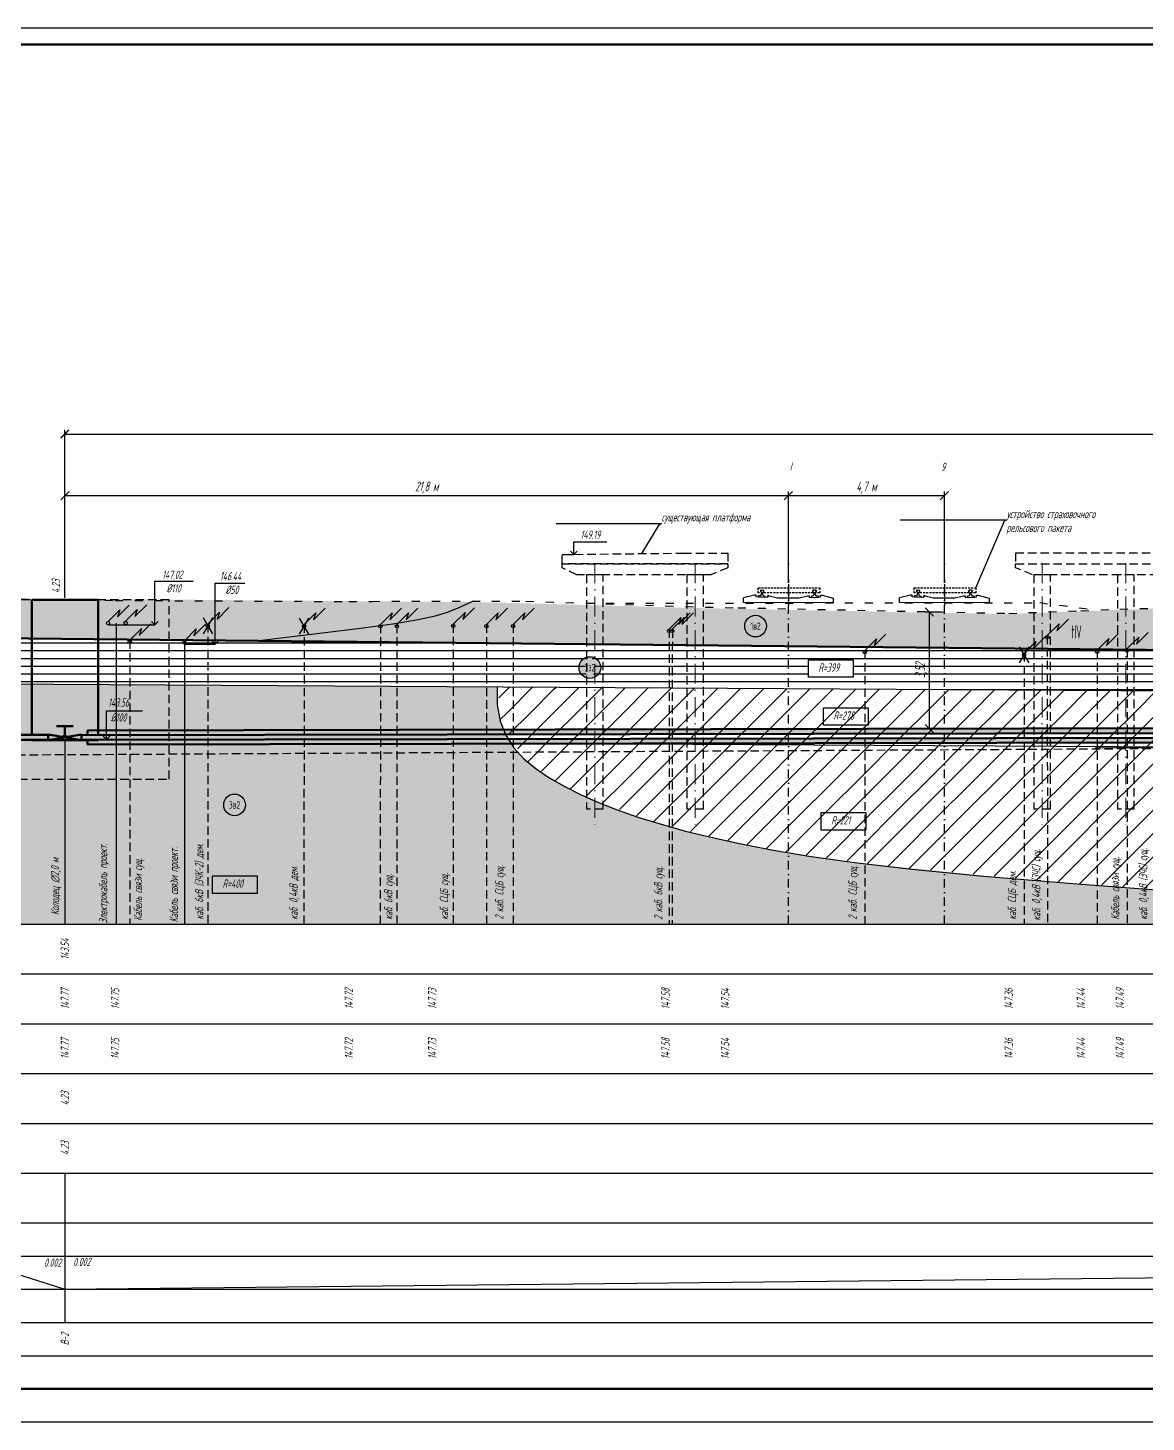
# Model space of a CAD drawing. Header units: metres. Extents: x -30 to 2050, y -904 to 400.
# Drawn here: x 187.8 to 524.7, y -904 to -484 of the extents above; entities that cross this region are included whole.
import ezdxf
from ezdxf import colors
from ezdxf.entities.mleader import LeaderData, LeaderLine
from ezdxf.enums import TextEntityAlignment as Align
from ezdxf.math import Vec2, Vec3

# ---------------------------------------------------------------- set-up
doc = ezdxf.new("R2010")
doc.units = ezdxf.units.M
doc.header["$LTSCALE"] = 0.2
for name, pattern in [('482 Границы районов', [5, 3, -1, 0, -1]), ('ACAD_ISO02W100', [15, 12, -3]), ('ACAD_ISO03W100', [30, 12, -18]), ('DASHDOT', [27, 13, -7, 0, -7]), ('DASHED', [7, 5, -2, 0]), ('HIDDEN2', [4.7625, 3.175, -1.5875]), ('штриховая', [19.05, 12.7, -6.35])]:
    doc.linetypes.add(name, pattern=pattern)
for name, color, linetype in [('PR_RD', 7, 'Continuous'), ('МГТ_ИГ_Геология', 252, 'Continuous'), ('Примыкания', 7, 'Continuous'), ('Таблица', 7, 'Continuous'), ('Трубы', 7, 'Continuous'), ('Узлы', 7, 'Continuous'), ('Футляры', 7, 'Continuous'), ('Чёрная земля', 7, 'ACAD_ISO03W100')]:
    doc.layers.add(name, color=color, linetype=linetype)
for name, color, linetype, lineweight in [('МГТ_НВК_В1_выноски', 7, 'Continuous', 30), ('МГТ_НВК_Земля сущ.', 7, 'ACAD_ISO02W100', 25), ('МГТ_НВК_котлованы', 7, 'Continuous', 30), ('МГТ_НВК_рабочий', 171, 'Continuous', 30), ('МГТ_НВК_страх. пакет', 242, 'Continuous', 30)]:
    doc.layers.add(name, color=color, linetype=linetype, lineweight=lineweight)
doc.styles.add('SPDS', font='SPDS', dxfattribs={"width": 0.7, "oblique": 15, "height": 2.5})
doc.styles.get("Standard").update_dxf_attribs({"font": 'SPDS.shx', "width": 0.7, "oblique": 15, "height": 3})
doc.styles.add('Стиль Simplex', font='simplex.shx')
doc.dimstyles.new('ISO-25', dxfattribs={"dimtxt": 2.5, "dimasz": 2.5, "dimexe": 1.25, "dimexo": 0.625, "dimtad": 1, "dimtxsty": 'Standard', "dimcen": 2.5, "dimadec": 0, "dimazin": 0, "dimtfac": 1, "dimtmove": 0, "dimatfit": 3, "dimfxl": 1, "dimarcsym": 0})

# ---------------------------------------------------------------- blocks, each defined once
blk = doc.blocks.new('_ArchTick')
at = {"color": 0, "linetype": 'ByBlock', "const_width": 0.15}
blk.add_lwpolyline([(-0.5, -0.5), (0.5, 0.5)], dxfattribs=at)
blk = doc.blocks.new('*D123')
at = {"layer": 'Defpoints', "color": 0, "transparency": 16777216}
for p in [(1149.37, -606.35), (1149.37, -651.55), (198.94, -656.28)]:
    blk.add_point(p, dxfattribs=at)
at = {"layer": 'Футляры', "color": 0, "lineweight": -2, "transparency": 16777216}
for p, q in [((198.94, -655.66), (198.94, -605.1)), ((198.94, -606.35), (1149.37, -606.35)), ((1149.37, -650.92), (1149.37, -605.1))]:
    blk.add_line(p, q, dxfattribs=at)
at = {"layer": 'Футляры', "color": 0, "lineweight": -2, "transparency": 16777216, "xscale": 2.5, "yscale": 2.5, "zscale": 2.5, "rotation": 180}
blk.add_blockref('_ArchTick', (198.94, -606.35), dxfattribs=at)
at = {"layer": 'Футляры', "color": 0, "lineweight": -2, "transparency": 16777216, "xscale": 2.5, "yscale": 2.5, "zscale": 2.5}
blk.add_blockref('_ArchTick', (1149.37, -606.35), dxfattribs=at)
at = {"layer": 'Футляры', "color": 0, "lineweight": 25, "transparency": 16777216, "insert": (606.38, -601.72), "char_height": 3, "attachment_point": 5}
blk.add_mtext('Методом ГШБ\\PL=94 м ', dxfattribs=at)
blk = doc.blocks.new('1')
at = {"layer": 'МГТ_НВК_Земля сущ.', "color": 251, "linetype": 'DASHED'}
blk.add_lwpolyline([(546.93, -1637.15), (546.93, -1645.38)], dxfattribs=at)
at = {"layer": 'МГТ_НВК_страх. пакет', "color": 251, "ltscale": 0.5, "extrusion": (0.033937, -0.002565, 0.999421)}
for p, q in [((537.94, -1642.17, 0), (537.92, -1642.39)), ((537.94, -1642.17, 0), (537.94, -1642.05, 0)), ((538.54, -1641.91, -0.03), (537.99, -1642.01, 0)), ((538.57, -1640.46, 0.02), (538.56, -1640.71, 0.02)), ((538.64, -1640.78, 0.01), (538.59, -1640.76, 0.02)), ((538.76, -1640.29, 0.01), (539.42, -1640.34, -0.01)), ((538.76, -1640.29, 0.01), (539.42, -1640.34, -0.01)), ((538.83, -1641.58, -0.02), (538.86, -1641.13, 0.02)), ((539.21, -1641.6, -0.04), (539.24, -1641.15, -0.01)), ((539.47, -1641.99, -0.05), (539.94, -1642.14, -0.07)), ((539.57, -1640.78, -0.02), (539.59, -1640.51, -0.02)), ((539.97, -1642.32, -0.07), (539.97, -1642.19, -0.07)), ((539.97, -1642.34, -0.07), (539.95, -1642.52, -0.07)), ((539.97, -1642.34, -0.07), (539.97, -1642.23, -0.07))]:
    blk.add_line(p, q, dxfattribs=at)
at = {"layer": 'МГТ_НВК_страх. пакет', "color": 251, "ltscale": 0.5, "extrusion": (0.033934, -0.002597, 0.999421)}
for p, q in [((539.07, -1640.31), (539.4, -1640.34, -0.01)), ((539.95, -1642.52, -0.07), (537.92, -1642.39, 0))]:
    blk.add_line(p, q, dxfattribs=at)
at = {"layer": 'МГТ_НВК_страх. пакет', "color": 251, "ltscale": 0.5}
blk.add_line((540.63, -1642.06), (540.63, -1642.56), dxfattribs=at)
at = {"layer": 'МГТ_НВК_страх. пакет', "color": 251, "ltscale": 0.5, "extrusion": (-0.033937, -0.002565, 0.999421)}
for p, q in [((553.9, -1642.32, -0.07), (553.89, -1642.19, -0.07)), ((554.39, -1641.99, -0.05), (553.93, -1642.14, -0.07)), ((554.29, -1640.78, -0.02), (554.28, -1640.51, -0.02)), ((554.33, -1640.82, -0.02), (554.33, -1640.82, -0.02)), ((555.11, -1640.29, 0.01), (554.44, -1640.34, -0.01)), ((554.66, -1641.6, -0.04), (554.63, -1641.15, -0.01)), ((555.03, -1641.58, -0.02), (555, -1641.13, 0.02)), ((555.23, -1640.78, 0.01), (555.28, -1640.76, 0.02)), ((555.29, -1640.46, 0.02), (555.31, -1640.71, 0.02)), ((555.33, -1641.91, -0.03), (555.87, -1642.01, 0)), ((555.93, -1642.17, 0), (555.92, -1642.05, 0)), ((555.93, -1642.17, 0), (555.94, -1642.39)), ((553.9, -1642.34, -0.07), (553.89, -1642.23, -0.07)), ((553.9, -1642.34, -0.07), (553.91, -1642.52, -0.07)), ((553.91, -1642.52, -0.07), (555.94, -1642.39, 0))]:
    blk.add_line(p, q, dxfattribs=at)
at = {"layer": 'МГТ_НВК_страх. пакет', "color": 251, "ltscale": 0.5}
for points in [[(540.63, -1642.56), (537.23, -1642.34), (537.23, -1641.84), (536.73, -1641.84), (533.43, -1642.68)], [(556.63, -1641.85), (557.13, -1641.85), (560.43, -1642.69), (560.43, -1644.1), (533.43, -1644.09), (533.43, -1642.68)], [(540.77, -1642.06), (541.13, -1642.06), (540.63, -1642.06)], [(541.13, -1642.06), (543.63, -1642.68), (550.23, -1642.68), (552.73, -1642.06), (553.23, -1642.07), (553.23, -1642.57), (556.63, -1642.35), (556.63, -1641.85)]]:
    blk.add_lwpolyline(points, dxfattribs=at)
at = {"layer": 'МГТ_НВК_страх. пакет', "color": 251, "linetype": 'HIDDEN2', "lineweight": 30, "elevation": 0}
blk.add_lwpolyline([(537.88, -1639.63), (556.38, -1639.63), (556.38, -1641.13), (537.88, -1641.13)], close=True, dxfattribs=at)
at = {"layer": 'МГТ_НВК_страх. пакет', "color": 251, "ltscale": 0.5, "extrusion": (0.033937, -0.002565, 0.999421)}
for centre, radius, start, end in [((-1596.85, -659.84, 22.47), 0.0547, 8.1282, 82.8423), ((-1596.29, -660.26, 22.46), 0.376, 196.1273, 268.5232), ((-1595.46, -660.33, 22.5), 0.0417, 90.9982, 170.0388), ((-1595.2, -660.46, 22.5), 0.176, 1.2499, 91.9282), ((-1595.86, -660.26, 22.49), 0.365, 271.8259, 341.9758), ((-1596.27, -661.41, 22.47), 0.404, 93.5974, 164.4611), ((-1595.92, -661.47, 22.5), 0.47, 24.5026, 80.5834), ((-1595.19, -661.13, 22.5), 0.174, 274.638, 2.363), ((-1595.45, -661.26, 22.5), 0.0423, 190.6804, 272.757), ((-1596.83, -661.76, 22.47), 0.055, 272.0476, 345.5863)]:
    blk.add_arc(centre, radius, start, end, dxfattribs=at)
at = {"layer": 'МГТ_НВК_страх. пакет', "color": 251, "ltscale": 0.5, "extrusion": (-0.033937, -0.002565, 0.999421)}
for centre, radius, start, end in [((1679.27, 428.36, -14.65), 0.055, 194.4137, 267.9524), ((1677.63, 428.99, -14.62), 0.174, 177.637, 265.362), ((1677.89, 428.86, -14.62), 0.0423, 267.243, 349.3196), ((1678.29, 428.74, -14.62), 0.374, 91.3439, 163.5701), ((1678.71, 428.71, -14.65), 0.404, 15.5389, 86.4026), ((1678.3, 429.86, -14.63), 0.365, 198.0242, 268.1741), ((1678.73, 429.87, -14.67), 0.376, 271.4768, 343.8727), ((1677.64, 429.66, -14.62), 0.176, 88.0718, 178.7501), ((1677.9, 429.79, -14.62), 0.0417, 9.9612, 89.0018), ((1679.28, 430.29, -14.65), 0.0547, 97.1577, 171.8718)]:
    blk.add_arc(centre, radius, start, end, dxfattribs=at)
blk = doc.blocks.new('_OBLIQUE')
at = {"color": 0, "linetype": 'ByBlock', "lineweight": -2}
blk.add_line((0.5, 0.5), (-0.5, -0.5), dxfattribs=at)
blk = doc.blocks.new('*D124')
at = {"layer": 'Defpoints', "color": 0, "transparency": 16777216}
for p in [(416.95, -624.92), (416.95, -651.4, 0), (198.94, -656.28)]:
    blk.add_point(p, dxfattribs=at)
at = {"layer": 'Примыкания', "color": 0, "lineweight": -2, "transparency": 16777216}
for p, q in [((198.94, -655.66), (198.94, -623.67)), ((198.94, -624.92), (416.95, -624.92)), ((416.95, -650.78), (416.95, -623.67))]:
    blk.add_line(p, q, dxfattribs=at)
at = {"layer": 'Примыкания', "color": 0, "lineweight": -2, "transparency": 16777216, "xscale": 2.5, "yscale": 2.5, "zscale": 2.5, "rotation": 180}
blk.add_blockref('_OBLIQUE', (198.94, -624.92), dxfattribs=at)
at = {"layer": 'Примыкания', "color": 0, "lineweight": -2, "transparency": 16777216, "xscale": 2.5, "yscale": 2.5, "zscale": 2.5}
blk.add_blockref('_OBLIQUE', (416.95, -624.92), dxfattribs=at)
at = {"layer": 'Примыкания', "color": 0, "transparency": 16777216, "insert": (307.95, -622.51), "char_height": 3, "attachment_point": 5}
blk.add_mtext('21,8 м', dxfattribs=at)
blk = doc.blocks.new('*D125')
at = {"layer": 'Defpoints', "color": 0, "transparency": 16777216}
for p in [(463.95, -624.92), (416.94, -651.4), (463.95, -651.4, 0)]:
    blk.add_point(p, dxfattribs=at)
at = {"layer": 'Примыкания', "color": 0, "lineweight": -2, "transparency": 16777216}
for p, q in [((416.94, -650.77), (416.94, -623.67)), ((416.94, -624.92), (463.95, -624.92)), ((463.95, -650.78), (463.95, -623.67))]:
    blk.add_line(p, q, dxfattribs=at)
at = {"layer": 'Примыкания', "color": 0, "lineweight": -2, "transparency": 16777216, "xscale": 2.5, "yscale": 2.5, "zscale": 2.5, "rotation": 180}
blk.add_blockref('_OBLIQUE', (416.94, -624.92), dxfattribs=at)
at = {"layer": 'Примыкания', "color": 0, "lineweight": -2, "transparency": 16777216, "xscale": 2.5, "yscale": 2.5, "zscale": 2.5}
blk.add_blockref('_OBLIQUE', (463.95, -624.92), dxfattribs=at)
at = {"layer": 'Примыкания', "color": 0, "transparency": 16777216, "insert": (440.45, -622.51), "char_height": 3, "attachment_point": 5}
blk.add_mtext('4,7 м', dxfattribs=at)
blk = doc.blocks.new('_None')
blk = doc.blocks.new('круг3_-30_2')
at = {"true_color": 0xffffff}
blk.add_hatch(color=7, dxfattribs=at).paths.add_polyline_path([(-0.327, 0, 1), (0.327, 0, 1)])
at = {"color": 7, "lineweight": 25}
blk.add_circle((0, 0), 0.327, dxfattribs=at)
at = {"color": 7, "lineweight": 25, "style": 'Стиль Simplex', "width": 0.590909}
blk.add_text('3в2', height=0.22, dxfattribs=at).set_placement((0, 0), align=Align.MIDDLE_CENTER)
blk = doc.blocks.new('круг3_-25_2')
at = {"true_color": 0xffffff}
blk.add_hatch(color=7, dxfattribs=at).paths.add_polyline_path([(-0.327, 0, 1), (0.327, 0, 1)])
at = {"color": 7, "lineweight": 25}
blk.add_circle((0, 0), 0.327, dxfattribs=at)
at = {"color": 18, "lineweight": 25, "true_color": 0x000000, "style": 'Стиль Simplex', "width": 0.590909}
blk.add_text('3з2', height=0.22, dxfattribs=at).set_placement((0, 0), align=Align.MIDDLE_CENTER)
blk = doc.blocks.new('круг1_-30_2')
at = {"layer": 'МГТ_ИГ_Геология', "true_color": 0xffffff}
blk.add_hatch(color=7, dxfattribs=at).paths.add_polyline_path([(-0.327, 0, 1), (0.327, 0, 1)])
at = {"color": 7, "lineweight": 25}
blk.add_circle((0, 0), 0.327, dxfattribs=at)
at = {"color": 7, "lineweight": 25, "style": 'Стиль Simplex', "width": 0.590909}
blk.add_text('1в2', height=0.22, dxfattribs=at).set_placement((0, 0), align=Align.MIDDLE_CENTER)
blk = doc.blocks.new('ЭС')
for p, q in [((2266.78, -485.26), (2270.31, -481.72)), ((2269.61, -483.84), (2273.14, -480.31)), ((2270.31, -481.72), (2269.61, -483.84))]:
    blk.add_line(p, q)
blk.add_circle((2266.78, -485.76), 0.5)
blk = doc.blocks.new('usl_1')
for p, q in [((2.83, 1.41), (6.36, 4.95)), ((0, 0), (3.54, 3.54)), ((3.54, 3.54), (2.83, 1.41))]:
    blk.add_line(p, q)
blk.add_circle((0, -0.5), 0.5)
blk = doc.blocks.new('A$C35B96AF6')
at = {"lineweight": 30}
for points in [[(-1.79, 3.01), (1.79, -3.01)], [(1.79, 3.01), (-1.79, -3.01)]]:
    blk.add_lwpolyline(points, dxfattribs=at)
blk = doc.blocks.new('лщщдл')
at = {"layer": 'МГТ_ИГ_Геология'}
blk.add_lwpolyline([(199.9, -218.38), (213.34, -218.38), (213.34, -223.68), (199.9, -223.68)], close=True, dxfattribs=at)
at = {"layer": 'МГТ_ИГ_Геология', "insert": (202.89, -219.48), "char_height": 2.5, "attachment_point": 1}
blk.add_mtext_dynamic_manual_height_columns('R=399', width=10.097, gutter_width=15, heights=[0], dxfattribs=at)
blk = doc.blocks.new('23434')
at = {"layer": 'МГТ_ИГ_Геология'}
blk.add_lwpolyline([(116.63, 442.59), (130.08, 442.59), (130.08, 437.29), (116.63, 437.29)], close=True, dxfattribs=at)
at = {"layer": 'МГТ_ИГ_Геология', "insert": (119.62, 441.49), "char_height": 2.5, "attachment_point": 1}
blk.add_mtext_dynamic_manual_height_columns('R=400', width=10.097, gutter_width=15, heights=[0], dxfattribs=at)
blk = doc.blocks.new('221')
at = {"layer": 'МГТ_ИГ_Геология'}
blk.add_lwpolyline([(0, 5.29), (13.44, 5.29), (13.44, 0), (0, 0)], close=True, dxfattribs=at)
at = {"layer": 'МГТ_ИГ_Геология', "insert": (2.99, 4.2), "char_height": 2.5, "attachment_point": 1}
blk.add_mtext_dynamic_manual_height_columns('R=221', width=10.097, gutter_width=15, heights=[0], dxfattribs=at)
blk = doc.blocks.new('апрапр')
at = {"layer": 'МГТ_ИГ_Геология'}
blk.add_lwpolyline([(257.65, -234.92), (271.09, -234.92), (271.09, -240.21), (257.65, -240.21)], close=True, dxfattribs=at)
at = {"layer": 'МГТ_ИГ_Геология', "insert": (260.64, -236.02), "char_height": 2.5, "attachment_point": 1}
blk.add_mtext_dynamic_manual_height_columns('R=278', width=10.097, gutter_width=15, heights=[0], dxfattribs=at)
blk = doc.blocks.new('*D132')
at = {"layer": 'Defpoints', "color": 0, "transparency": 16777216}
for p in [(463.94, -659.98, -0.02), (459.41, -695.14), (463.94, -695.14, -0.02)]:
    blk.add_point(p, dxfattribs=at)
at = {"layer": 'Примыкания', "color": 0, "lineweight": -2, "transparency": 16777216}
for p, q in [((463.32, -659.98), (458.16, -659.98)), ((459.41, -659.98), (459.41, -695.14)), ((463.32, -695.14), (458.16, -695.14))]:
    blk.add_line(p, q, dxfattribs=at)
at = {"layer": 'Примыкания', "color": 0, "lineweight": -2, "transparency": 16777216, "xscale": 2.5, "yscale": 2.5, "zscale": 2.5}
for p, rotation in [((459.41, -659.98), 90), ((459.41, -695.14), 270)]:
    blk.add_blockref('_OBLIQUE', p, dxfattribs=dict(at, rotation=rotation))
at = {"layer": 'Примыкания', "color": 0, "transparency": 16777216, "insert": (457, -677.56), "char_height": 3, "attachment_point": 5, "rotation": 90}
blk.add_mtext('3,52', dxfattribs=at)
blk = doc.blocks.new('оп')
at = {"linetype": '482 Границы районов', "lineweight": 5, "ltscale": 10}
blk.add_line((2537.63, -887.64), (2537.63, -968.24), dxfattribs=at)
at = {"linetype": 'штриховая'}
for points in [[(2540.13, -961.78), (2540.13, -891.14), (2535.13, -891.14), (2535.13, -961.78)], [(2540.13, -961.78), (2535.13, -961.78)]]:
    blk.add_lwpolyline(points, dxfattribs=at)

msp = doc.modelspace()

# ---------------------------------------------------------------- hatches: boundary and pattern name
at = {"lineweight": 20}
h = msp.add_hatch(dxfattribs=at)
h.set_pattern_fill('AR-SAND', color=256, scale=0.03, style=0)
h.set_pattern_definition([(8.72485, (-2426.6676, -630.9721), (-0.2400047, 1.4682397), [0, -4.6482566, 0, -5.198708, 0, -4.9693533]), (1.50828, (-2426.6676, -630.9721), (6.7428492, 2.1504753), [0, -3.0985456, 0, -5.1768383, 0, -1.983825]), (352.738837, (-2431.3539, -630.9721), (11.86488555, 0.00431155), [0, -1.6196497, 0, -5.830739, 0, -7.6123538]), (349.61486, (-2431.354, -630.9721), (11.4533468, 0.668788), [0, -0.7139524, 0, -3.3698555, 0, -3.8553432])])
h.paths.add_polyline_path([(1142.17807, -695.20821), (1142.10662, -693.78335), (205.79832, -695.66124), (205.86956, -697.0861)])
h.paths.add_polyline_path([(1142.09587, -698.04667), (1142.02931, -696.7168), (1142.00062, -696.62384), (205.7356, -698.49637), (205.80684, -699.92123)])
at = {"layer": 'МГТ_ИГ_Геология'}
h = msp.add_hatch(dxfattribs=at)
h.set_pattern_fill('GR28', color=251, scale=10, style=0, pattern_type=2)
h.set_pattern_definition([(90, (-8.6692, -182.9857), (-2.5, 2.5), [0.11, -4.89]), (45, (-8.6692, -182.8757), (-2.5, 2.5), [0.113137, -3.422397]), (0, (-8.5892, -182.7957), (2.5, 2.5), [0.11, -4.89]), (315, (-8.4792, -182.7957), (2.5, 2.5), [0.113137, -3.422397]), (90, (-8.3992, -182.9857), (-2.5, 2.5), [0.11, -4.89]), (45, (-8.4792, -183.0657), (-2.5, 2.5), [0.113137, -3.422397]), (0, (-8.5892, -183.0657), (2.5, 2.5), [0.11, -4.89]), (315, (-8.6692, -182.9857), (2.5, 2.5), [0.113137, -3.422397])])
edge = h.paths.add_edge_path(flags=17)
edge.add_arc((306.84907, -502.32892), 0.32552, 0, 360)
h = msp.add_hatch(dxfattribs=at)
h.set_pattern_fill('GR24', color=251, scale=10, style=0, pattern_type=2)
h.set_pattern_definition([(225, (-1229.8202, -849.687), (3e-16, -3), [2.1213, -2.1213407]), (315, (-1231.3202, -848.187), (3, 0), [2.1213, -2.1213407]), (45, (-1232.8202, -849.687), (0, 3), [2.1213, -2.1213407]), (135, (-1231.3202, -851.187), (-3, 3e-16), [2.1213, -2.1213407])])
h.paths.add_polyline_path([(704.00054, -659.04228), (704.00054, -664.00045), (694.00054, -665.53271), (694.00054, -659.06739)], flags=16)
h.paths.add_polyline_path([(585.66799, -671.91327), (585.66799, -658.91327), (585.66799, -660.08642), (585.66799, -670.85812)], flags=16)
h.paths.add_polyline_path([(585.66799, -671.91327), (580.41655, -671.91327), (633.49355, -672.79764), (696.27255, -674.03141), (694.00054, -674.04228), (694.00054, -665.53271), (704.00054, -664.00045), (704.00054, -674.03141), (854.61495, -680.79059), (918.04017, -683.6867), (973.70467, -686.22843), (1014.36144, -688.08489), (1071.95738, -690.71482), (1118.53325, -692.84155), (1155.9995, -694.37302), (1226.82857, -694.37302), (1226.82857, -675.00623), (1227.30334, -652.68925), (1202.7208, -651.97176), (1155.28347, -653.59751), (1153.57641, -649.79453), (1058.62721, -650.86251), (1054.62983, -658.00475), (888.50425, -658.82965), (710.92836, -659.04228), (533.03911, -658.70972), (481.93012, -660.59502), (388.00959, -658.75274), (326.35177, -657.04662), (221.86739, -656.16561), (160.9143, -655.71838), (119.07523, -655.15811), (112.70266, -652.3884), (106.33009, -649.6187), (105.37761, -649.18719), (99.4089, -646.59301), (86.16561, -637.92081), (86.47122, -667.37876), (139.20506, -667.37629), (181.43771, -667.81247), (231.3389, -668.32785), (292.38768, -668.95836), (362.24582, -669.67986), (452.29968, -670.60994), (509.92156, -671.20506), (575.66799, -671.89395), (575.66799, -658.91327), (585.66799, -658.91327)])
h = msp.add_hatch(dxfattribs=at)
h.set_pattern_fill('GR07', color=251, scale=10, style=0, pattern_type=2)
h.set_pattern_definition([(0, (-2666.324, -403.281), (0, 7), [81.65, 0]), (0, (-2666.324, -400.951), (0, 7), [81.65, 0]), (0, (-2666.324, -398.611), (0, 7), [81.65, 0])])
h.paths.add_polyline_path([(125.89599, -667.37129), (84.37602, -667.37129), (84.37602, -681.37129), (125.89599, -681.37129)])
h.paths.add_polyline_path([(575.66799, -671.91327), (135.89599, -667.37129), (135.89599, -681.37129), (575.66799, -683.91327)])
edge = h.paths.add_edge_path(flags=16)
edge.add_ellipse((357.1419, -676.7098), major_axis=(0, 3.27292), ratio=0.415503797, start_angle=0, end_angle=360)
h.paths.add_polyline_path([(694.00054, -674.04228), (585.66799, -671.91327), (585.66799, -683.91327), (694.00054, -689.04228)])
h.paths.add_polyline_path([(599.31799, -677.66327), (599.31799, -676.16327)], flags=16)
edge = h.paths.add_edge_path(flags=16)
edge.add_ellipse((675.83442, -682.06953), major_axis=(0, 3.27292), ratio=0.172306162, start_angle=0, end_angle=360)
edge = h.paths.add_edge_path(flags=17)
edge.add_ellipse((858.70706, -683.75755), major_axis=(0, 3.27292), ratio=0.029743145, start_angle=0, end_angle=360)
h.paths.add_polyline_path([(717.65054, -676.79228), (717.65054, -675.29228)], flags=16)
h.paths.add_polyline_path([(112.41158, -681.42129), (123.64599, -681.42129), (123.64599, -676.82476), (112.41158, -676.82476)])
h.paths.add_polyline_path([(345.60342, -677.81501), (345.60342, -674.51501)], flags=16)
h.paths.add_polyline_path([(138.14599, -681.42129), (153.78866, -681.42129), (153.78866, -676.5022), (138.14599, -676.5022)], flags=17)
h.paths.add_polyline_path([(562.21873, -684.01247), (573.41799, -683.96327), (573.42914, -679.10727), (562.22988, -679.15647)])
h.paths.add_polyline_path([(665.65584, -683.71953), (666.00154, -683.7295), (666.00154, -680.4295), (665.65584, -680.41953)], flags=16)
h.paths.add_polyline_path([(680.4796, -689.09228), (691.75054, -689.09228), (691.75054, -682.91736), (680.4796, -682.91736)])
h.paths.add_polyline_path([(848.52849, -685.40755), (848.52849, -682.10755)], flags=16)
h.paths.add_polyline_path([(706.25054, -689.09228), (719.95272, -689.05096), (719.93361, -684.58674), (706.23142, -684.62806)], flags=17)
h.paths.add_polyline_path([(1038.085, -689.29714), (704.00054, -674.04228), (704.00054, -689.04228)])
h.paths.add_polyline_path([(422.9897, -674.34022), (436.43215, -674.34022), (436.43215, -679.63484), (422.9897, -679.63484)], flags=16)
h.paths.add_polyline_path([(472.20601, -678.68726), (477.36684, -674.83516)], flags=16)
h.paths.add_polyline_path([(755.52254, -681.27009), (755.52254, -686.56471)], flags=16)
h.paths.add_polyline_path([(766.33778, -685.61712), (771.4986, -681.76503)], flags=16)
h = msp.add_hatch(dxfattribs=at)
h.set_pattern_fill('GR28', color=251, scale=10, style=0, pattern_type=2)
h.set_pattern_definition([(90, (-292.9068, -463.116), (-2.5, 2.5), [0.11, -4.89]), (45, (-292.9068, -463.006), (-2.5, 2.5), [0.113137, -3.422397]), (0, (-292.8268, -462.926), (2.5, 2.5), [0.11, -4.89]), (315, (-292.7168, -462.926), (2.5, 2.5), [0.113137, -3.422397]), (90, (-292.6368, -463.116), (-2.5, 2.5), [0.11, -4.89]), (45, (-292.7168, -463.196), (-2.5, 2.5), [0.113137, -3.422397]), (0, (-292.8268, -463.196), (2.5, 2.5), [0.11, -4.89]), (315, (-292.9068, -463.116), (2.5, 2.5), [0.113137, -3.422397])])
h.paths.add_polyline_path([(329.16851, -682.48845), (329.16519, -687.98162), (330.05781, -692.8256), (331.76381, -697.09722), (334.2006, -700.87328), (337.28558, -704.2306), (344.70708, -709.7549), (352.0414, -713.77777), (362.56811, -718.45625), (374.92962, -722.78117), (390.76195, -727.11881), (412.49569, -731.72366), (435.515, -735.22787), (483.53515, -740.18123), (525.95004, -743.51957), (575.66799, -746.91327), (575.66799, -754.24061), (136.38006, -754.24061), (135.89599, -681.37129), (194.56085, -681.71038), (260.94548, -682.0941)])
h = msp.add_hatch(dxfattribs=at)
h.set_pattern_fill('GR38', color=251, scale=10, style=0, pattern_type=2)
h.set_pattern_definition([(45, (-220.687, -424.218), (0, 21), [9.8995, -19.799]), (45, (-206.687, -438.218), (0, 21), [9.8995, -19.799]), (45, (-220.687, -438.218), (0, 21), [14.142, -15.5565]), (45, (-210.687, -428.218), (0, 21), [15.556, -14.1425]), (45, (-213.687, -438.218), (0, 21), [19.799, -9.8995]), (45, (-220.687, -431.218), (0, 21), [19.799, -9.8995])])
h.paths.add_polyline_path([(509.98497, -742.3346), (575.66799, -746.91327), (575.81166, -683.89746), (501.00632, -683.48171), (329.53647, -682.49057), (330.05781, -692.8256), (337.28558, -704.2306), (347.33683, -711.2772), (357.10357, -716.16582), (376.54598, -723.28358), (397.03808, -728.5774), (417.44779, -732.55332), (448.59931, -736.77409)])

# ---------------------------------------------------------------- linework, layer by layer
at = {"elevation": -0.01578}
msp.add_lwpolyline([(1456.07133, -904.00968), (-29.92867, -904.00968), (-29.92867, -484.00968), (1456.07133, -484.00968)], close=True, dxfattribs=at)
at = {"color": 7, "linetype": 'Continuous', "lineweight": 50, "elevation": -0.01578}
msp.add_lwpolyline([(-9.92867, -489.00968), (1451.07133, -489.00968), (1451.07133, -894.00968), (-9.92867, -894.00968)], close=True, dxfattribs=at)
at = {"linetype": 'штриховая', "elevation": -0.01578}
for points in [[(398.7512, -645.44561), (348.75147, -645.44561), (348.75093, -642.64631), (385.25323, -642.2475), (398.7512, -642.24821)], [(485.42049, -645.44631), (620.91853, -645.44631), (620.91906, -642.24821), (586.91779, -642.24821), (485.42049, -642.24891)], [(485.42049, -645.44631), (620.91853, -645.44631), (620.91906, -642.24821), (586.91779, -642.24821), (485.42049, -642.24891)], [(348.7512, -646.64631), (348.7512, -645.44631), (398.7512, -645.44631), (398.7512, -646.64628), (393.60861, -648.74631), (353.24729, -648.74631)], [(490.51714, -648.74705), (485.42049, -646.64699), (485.42049, -645.44702), (582.41906, -645.44702), (620.91906, -645.44702), (620.91853, -646.64702), (616.01774, -648.74702)]]:
    msp.add_lwpolyline(points, close=True, dxfattribs=at)
at = {"layer": 'МГТ_ИГ_Геология', "lineweight": 50}
msp.add_line((135.89599, -667.37129, -0.01578), (575.66799, -671.91327, -0.01578), dxfattribs=at)
at = {"layer": 'МГТ_ИГ_Геология', "linetype": 'Continuous', "lineweight": 25}
for p, q in [((135.89599, -681.37129, -0.01578), (575.66799, -683.91327, -0.01578)), ((575.66799, -700.91327, -0.01578), (333.33856, -699.53747, -0.01578))]:
    msp.add_line(p, q, dxfattribs=at)
at = {"layer": 'МГТ_ИГ_Геология', "color": 5, "linetype": 'штриховая', "lineweight": 30}
msp.add_line((575.66799, -700.91327, -0.01578), (135.89599, -703.37129, -0.01578), dxfattribs=at)
at = {"layer": 'МГТ_ИГ_Геология', "color": 5, "linetype": 'Continuous', "lineweight": 0}
msp.add_line((509.41799, -700.91327, -0.01578), (575.66799, -700.91327, -0.01578), dxfattribs=at)
at = {"layer": 'МГТ_ИГ_Геология', "linetype": 'Continuous', "lineweight": 25, "flags": 128}
for points in [[(321.95991, -656.69167), (317.88427, -658.58634), (314.18196, -660.0862), (310.0978, -661.33114), (304.87662, -662.46102), (297.76323, -663.61571), (288.00247, -664.9351), (274.83916, -666.55903), (257.51811, -668.6274)], [(329.16851, -682.48845), (329.16519, -687.98162), (330.05781, -692.8256), (331.76381, -697.09722), (334.2006, -700.87328), (337.28558, -704.2306), (340.93617, -707.24598), (345.06979, -709.99623), (349.60386, -712.55818), (354.47894, -714.99736), (359.72821, -717.33429), (365.40801, -719.5782), (371.57468, -721.73836), (378.28456, -723.82399), (385.59399, -725.84434), (393.5593, -727.80866), (402.23683, -729.7262), (411.82278, -731.61092), (423.07281, -733.49573), (436.88244, -735.41824), (454.1472, -737.41608), (475.76262, -739.52689), (502.6242, -741.78827), (535.62749, -744.23785)]]:
    msp.add_lwpolyline(points, dxfattribs=at)
at = {"layer": 'МГТ_НВК_В1_выноски', "color": 34, "linetype": 'штриховая'}
for p, q in [((230.34744, -656.28053, -0.01578), (101.34744, -656.28053, -0.01578)), ((230.34744, -710.28053, -0.01578), (230.34744, -656.28053, -0.01578)), ((101.34744, -710.28053, -0.01578), (230.34744, -710.28053, -0.01578))]:
    msp.add_line(p, q, dxfattribs=at)
at = {"layer": 'МГТ_НВК_котлованы', "linetype": 'DASHDOT', "lineweight": 30}
for p, q in [((416.9442, -754.00968, -0.01578), (416.9442, -639.64377, -0.01578)), ((463.9442, -754.00968, -0.01578), (463.9442, -639.64377, -0.01578))]:
    msp.add_line(p, q, dxfattribs=at)
at = {"layer": 'Примыкания', "color": 0}
for p, q in [((226.04111, -663.81007, -0.01578), (226.04111, -650.6999, -0.01578)), ((244.25485, -669.60968, -0.01578), (244.25485, -651.31422, -0.01578)), ((244.25485, -651.31422, -0.01578), (253.21448, -651.31422, -0.01578)), ((212.04792, -663.81007, -0.01578), (226.04111, -663.81007, -0.01578)), ((235.04792, -669.60968, -0.01578), (244.25485, -669.60968, -0.01578)), ((211.47478, -698.39967, -0.01578), (211.47478, -689.71196, -0.01578)), ((211.47478, -689.71196, -0.01578), (222.37293, -689.71196, -0.01578)), ((198.9442, -698.39967, -0.01578), (211.47478, -698.39967, -0.01578))]:
    msp.add_line(p, q, dxfattribs=at)
at = {"layer": 'Примыкания', "linetype": 'штриховая'}
for p, q in [((242.01276, -663.60602, -0.01578), (241.98498, -753.97965, -0.01578)), ((271.01272, -663.73415, -0.01578), (270.98497, -754.00968, -0.01578)), ((294.01271, -663.76206, -0.01578), (293.98497, -754.00968, -0.01578)), ((299.01271, -663.76206, -0.01578), (298.98497, -754.00968, -0.01578)), ((315.98497, -663.65809, -0.01578), (315.98497, -754.01054, -0.01578)), ((325.98497, -663.71601, -0.01578), (325.98497, -754.01054, -0.01578)), ((333.98497, -663.73238, -0.01578), (333.98497, -754.01054, -0.01578)), ((381.01228, -665.1674, -0.01578), (380.98497, -754.00968, -0.01578)), ((381.98497, -665.1674, -0.01578), (381.95766, -754.00968, -0.01578)), ((494.97222, -667.07177, -0.01578), (494.98497, -754.00968, -0.01578)), ((218.48497, -668.48997, -0.01578), (218.48497, -754.00968, -0.01578)), ((439.98301, -671.5559, -0.01578), (439.95766, -754.00968, -0.01578)), ((509.98497, -671.46177, -0.01578), (509.98497, -754.00968, -0.01578)), ((518.98497, -671.08788, -0.01578), (518.98497, -754.00968, -0.01578)), ((487.97734, -672.37419, -0.01578), (487.98497, -754.00968, -0.01578))]:
    msp.add_line(p, q, dxfattribs=at)
at = {"layer": 'Примыкания'}
for p, q in [((198.3542, -697.33767, -0.01578), (198.3542, -698.28167, -0.01578)), ((199.5342, -697.33767, -0.01578), (199.5342, -698.28167, -0.01578))]:
    msp.add_line(p, q, dxfattribs=at)
at = {"layer": 'Примыкания', "color": 0, "elevation": -0.01578, "flags": 128}
for points in [[(348.75093, -642.64631), (352.27809, -642.64631), (352.27809, -638.82603), (362.28434, -638.82603)], [(351.27809, -641.64631), (352.27809, -642.64631), (353.27809, -641.64631)], [(225.04111, -662.81007), (226.04111, -663.81007), (227.04111, -662.81007)], [(243.25485, -668.60968), (244.25485, -669.60968), (245.25485, -668.60968)], [(210.47478, -697.39967), (211.47478, -698.39967), (212.47478, -697.39967)]]:
    msp.add_lwpolyline(points, dxfattribs=at)
at = {"layer": 'Примыкания'}
for centre, major_axis in [((198.9442, -697.33767, -0.01578), (0.59, 0)), ((198.9442, -698.28167, -0.01578), (-0.59, 0))]:
    msp.add_ellipse(centre, major_axis=major_axis, ratio=0.2, start_param=0, end_param=3.141592654, dxfattribs=at)
at = {"layer": 'Таблица'}
for p, q in [((226.04111, -650.6999, -0.01578), (237.65095, -650.6999, -0.01578)), ((86.16561, -754.00968, -0.01578), (1227.30334, -754.00968, -0.01578)), ((86.16561, -769.00968, -0.01578), (1227.30334, -769.00968, -0.01578)), ((86.16561, -784.00968, -0.01578), (1227.30334, -784.00968, -0.01578)), ((86.16561, -799.00968, -0.01578), (1227.30334, -799.00968, -0.01578)), ((86.16561, -814.00968, -0.01578), (1227.30334, -814.00968, -0.01578)), ((86.16561, -829.00968, -0.01578), (1227.30334, -829.00968, -0.01578)), ((198.9442, -829.00968, -0.01578), (198.9442, -844.00968, -0.01578)), ((86.16561, -844.00968, -0.01578), (1227.30334, -844.00968, -0.01578)), ((198.9442, -844.00968, -0.01578), (198.9442, -854.00968, -0.01578)), ((86.16561, -854.00968, -0.01578), (1227.30334, -854.00968, -0.01578)), ((167.43741, -854.00968, -0.01578), (198.9442, -864.00968, -0.01578)), ((198.9442, -854.00968, -0.01578), (198.9442, -864.00968, -0.01578)), ((198.9442, -864.00968, -0.01578), (1149.24772, -854.00968, -0.01578)), ((86.16561, -864.00968, -0.01578), (1227.30334, -864.00968, -0.01578)), ((198.9442, -864.00968, -0.01578), (198.9442, -874.00968, -0.01578)), ((86.16561, -874.00968, -0.01578), (1227.30334, -874.00968, -0.01578)), ((86.16561, -884.00968, -0.01578), (1227.30334, -884.00968, -0.01578))]:
    msp.add_line(p, q, dxfattribs=at)
at = {"layer": 'Трубы', "lineweight": 50}
for p, q in [((167.43741, -696.94666, -0.01578), (193.9442, -696.99967, -0.01578)), ((203.9442, -697.08995, -0.01578), (1144.24772, -695.20934, -0.01578)), ((203.9442, -698.49995, -0.01578), (1144.24772, -696.61934, -0.01578)), ((167.43741, -698.44666, -0.01578), (193.9442, -698.49967, -0.01578))]:
    msp.add_line(p, q, dxfattribs=at)
at = {"layer": 'Узлы', "lineweight": 50}
for p, q in [((188.9442, -656.28312, -0.01578), (208.9442, -656.28312, -0.01578)), ((188.9442, -656.28312, -0.01578), (188.9442, -696.98967, -0.01578)), ((208.9442, -656.28312, -0.01578), (208.9442, -697.07995, -0.01578)), ((193.9442, -698.60967, -0.01578), (203.9442, -696.90967, -0.01578)), ((203.9442, -698.60967, -0.01578), (193.9442, -696.90967, -0.01578)), ((193.9442, -696.90967, -0.01578), (193.9442, -698.60967, -0.01578)), ((198.9442, -694.40967, -0.01578), (196.4442, -694.40967, -0.01578)), ((196.4442, -694.40967, -0.01578), (201.4442, -694.40967, -0.01578)), ((198.9442, -697.75967, -0.01578), (198.9442, -694.40967, -0.01578)), ((203.9442, -696.90967, -0.01578), (203.9442, -698.60967, -0.01578)), ((188.9442, -698.48967, -0.01578), (188.9442, -698.60967, -0.01578)), ((188.9442, -698.60967, -0.01578), (208.9442, -698.60967, -0.01578)), ((208.9442, -698.48995, -0.01578), (208.9442, -698.60967, -0.01578))]:
    msp.add_line(p, q, dxfattribs=at)
at = {"layer": 'Узлы'}
for p, q in [((214.44106, -663.33473, -0.01578), (214.44106, -754.03473, -0.01578)), ((234.9442, -668.60928, -0.01578), (234.9442, -754.00968, -0.01578)), ((198.9442, -698.60967, -0.01578), (198.9442, -754.00968, -0.01578))]:
    msp.add_line(p, q, dxfattribs=at)
at = {"layer": 'Футляры', "lineweight": 50}
for p, q in [((205.79832, -695.66124, -0.01578), (1142.14105, -693.78328, -0.01578)), ((205.80117, -697.08623, -0.01578), (205.79832, -695.66124, -0.01578)), ((205.80418, -698.59123, -0.01578), (205.80684, -699.92123, -0.01578)), ((205.80684, -699.92123, -0.01578), (1142.03197, -698.0468, -0.01578))]:
    msp.add_line(p, q, dxfattribs=at)
at = {"layer": 'Чёрная земля'}
for p, q in [((167.43741, -655.86094, -0.01578), (198.9442, -656.28312, -0.01578)), ((198.9442, -656.28312, -0.01578), (214.05884, -656.48563, -0.01578)), ((214.05884, -656.48563, -0.01578), (284.50202, -656.81047, -0.01578)), ((284.50202, -656.81047, -0.01578), (291.48842, -656.76503, -0.01578)), ((291.48842, -656.76503, -0.01578), (309.6303, -656.68626, -0.01578)), ((309.6303, -656.68626, -0.01578), (337.88056, -656.74409, -0.01578)), ((337.88056, -656.74409, -0.01578), (379.91776, -658.16175, -0.01578)), ((356.00794, -657.35542, -0.01578), (492.67888, -657.15608, -0.01578)), ((379.91776, -658.16175, -0.01578), (397.87733, -658.64319, -0.01578)), ((397.87733, -658.64319, -0.01578), (401.74612, -658.68106, -0.01578)), ((401.74612, -658.68106, -0.01578), (483.34263, -660.38925, -0.01578)), ((492.67888, -657.15608, -0.01578), (510.0505, -659.38298, -0.01578)), ((505.10334, -659.5929, -0.01578), (516.85396, -659.0943, -0.01578)), ((516.85396, -659.0943, -0.01578), (537.60957, -658.60334, -0.01578)), ((483.34263, -660.38925, -0.01578), (505.10334, -659.5929, -0.01578))]:
    msp.add_line(p, q, dxfattribs=at)

# ---------------------------------------------------------------- block references
at = {"xscale": 0.8, "yscale": 0.8, "zscale": 0.8}
for p in [(242.00299, -664.09672, -0.01578), (270.95181, -664.22113, -0.01578), (487.96757, -672.86489, -0.01578)]:
    msp.add_blockref('A$C35B96AF6', p, dxfattribs=at)
at = {"layer": 'PR_RD'}
for p in [(242.00851, -663.606, -0.01578), (271.00847, -663.75498, -0.01578), (294.00846, -663.76205, -0.01578), (298.98073, -663.76202, -0.01578), (315.98072, -663.65807, -0.01578), (325.98072, -663.71599, -0.01578), (333.98072, -663.73236, -0.01578), (218.48072, -668.48995, -0.01578), (381.00803, -665.16738, -0.01578), (381.98072, -665.16738, -0.01578), (494.96797, -667.07176, -0.01578), (439.97876, -671.55588, -0.01578), (487.9731, -672.37418, -0.01578), (509.98072, -671.46175, -0.01578), (518.98072, -671.08786, -0.01578)]:
    msp.add_blockref('usl_1', p, dxfattribs=at)
at = {"layer": 'МГТ_ИГ_Геология', "xscale": 10, "yscale": 10, "zscale": 10}
for name, p in [('круг1_-30_2', (407.06677, -664.21286)), ('круг3_-25_2', (357.1419, -676.7098)), ('круг3_-30_2', (250.06921, -718.08615))]:
    msp.add_blockref(name, p, dxfattribs=at)
at = {"layer": 'МГТ_ИГ_Геология', "color": 3}
for name, p in [('лщщдл', (223.08898, -455.95572, -0.01578)), ('апрапр', (169.88487, -453.89167))]:
    msp.add_blockref(name, p, dxfattribs=at)
at = {"layer": 'МГТ_ИГ_Геология'}
msp.add_blockref('221', (426.8671, -725.67457), dxfattribs=at)
at = {"layer": 'МГТ_ИГ_Геология', "color": 2}
msp.add_blockref('23434', (126.83268, -1182.01894), dxfattribs=at)
at = {"layer": 'МГТ_НВК_котлованы', "color": 30, "lineweight": 50, "true_color": 0xf26722}
for name, p in [('оп', (-2178.97736, 242.39622, -0.01578)), ('оп', (-2148.77736, 242.39622, -0.01578)), ('оп', (-2044.18427, 242.39622, -0.01578)), ('оп', (-2018.98427, 242.39622, -0.01578)), ('ЭС', (-2054.835, -177.55192, -0.01578)), ('ЭС', (-2049.5378, -177.49122, -0.01578)), ('ЭС', (-2031.835, -183.35152, -0.01578))]:
    msp.add_blockref(name, p, dxfattribs=at)
at = {"layer": 'МГТ_НВК_рабочий'}
for p in [(-129.98757, 986.93286, -0.01578), (-82.98757, 986.93286, -0.01578)]:
    msp.add_blockref('1', p, dxfattribs=at)

# ---------------------------------------------------------------- texts
at = {"layer": 'МГТ_ИГ_Геология', "lineweight": 30, "style": 'Стиль Simplex', "width": 0.4}
msp.add_text('tIV', height=4, dxfattribs=at).set_placement((502.2241, -665.92794, -0.01578), align=Align.MIDDLE_LEFT)
at = {"layer": 'Примыкания', "color": 0, "style": 'SPDS', "oblique": 15.0000004, "width": 0.7}
msp.add_text('149.19', height=2.5, dxfattribs=at).set_placement((357.28122, -636.68374, -0.01578), align=Align.MIDDLE_CENTER)
at = {"layer": 'Таблица', "oblique": 15.0000004, "width": 0.7}
for s, p in [('I', (417.37925, -617.32184, -0.01578)), ('9', (462.9934, -617.48331, -0.01578))]:
    msp.add_text(s, height=2.5, dxfattribs=at).set_placement(p)
msp.add_text('4.23', height=2.5, rotation=90.0000025, dxfattribs=at).set_placement((196.26141, -654.28312, -0.01578), align=Align.MIDDLE_LEFT)
for s, p in [('147.02', (231.29371, -648.72742, -0.01578)), ('146.44', (248.85038, -649.17757, -0.01578)), ('%%C110', (231.71804, -652.82458, -0.01578)), ('%%C50', (249.27471, -653.27472, -0.01578)), ('143.56', (215.09293, -687.22932, -0.01578)), ('%%C100', (215.09293, -691.72932, -0.01578))]:
    msp.add_text(s, height=2.5, dxfattribs=at).set_placement(p, align=Align.MIDDLE_CENTER)
for s, p in [('Электрокабель проект.', (211.70681, -753.77359, -0.01578)), ('Кабель связи проект.', (233.00048, -753.4933, -0.01578)), ('каб. 6кВ (ЭЧК-2) дем.', (240.64377, -752.61851, -0.01578)), ('каб. 0,4кВ (ЭЧС) сущ.', (525.07561, -752.69314, -0.01578)), ('Колодец ∅2,0 м', (197.21861, -751.28856, -0.01578)), ('Кабель связи сущ.', (222.20031, -753.01874, -0.01578)), ('2 каб. СЦБ сущ.', (331.0942, -752.64905, -0.01578)), ('2 каб. СЦБ сущ.', (437.55014, -752.66415, -0.01578)), ('каб. 0,4кВ (ЭЧС) сущ.', (492.85713, -752.97522, -0.01578)), ('Кабель связи сущ.', (516.64034, -752.67547, -0.01578)), ('каб. 0,4кВ дем.', (269.07387, -752.66822, -0.01578)), ('каб. 6кВ сущ.', (297.65443, -752.67694, -0.01578)), ('каб. СЦБ сущ.', (314.42613, -752.68764, -0.01578)), ('2 каб. 6кВ сущ.', (378.9866, -752.68647, -0.01578)), ('каб. СЦБ дем.', (485.57745, -752.67771, -0.01578))]:
    msp.add_text(s, height=2.5, rotation=90.0000025, dxfattribs=at).set_placement(p)
for s, p in [('143.54', (198.9442, -761.50968, -0.01578)), ('147.77', (198.9442, -776.50968, -0.01578)), ('147.77', (198.9442, -776.50968, -0.01578)), ('147.75', (214.05884, -776.50968, -0.01578)), ('147.72', (284.50202, -776.50968, -0.01578)), ('147.73', (309.6303, -776.50968, -0.01578)), ('147.58', (379.91776, -776.50968, -0.01578)), ('147.54', (397.87733, -776.50968, -0.01578)), ('147.36', (483.34263, -776.50968, -0.01578)), ('147.44', (505.10334, -776.50968, -0.01578)), ('147.49', (516.85396, -776.50968, -0.01578)), ('147.77', (198.9442, -791.50968, -0.01578)), ('147.77', (198.9442, -791.50968, -0.01578)), ('147.75', (214.05884, -791.50968, -0.01578)), ('147.72', (284.50202, -791.50968, -0.01578)), ('147.73', (309.6303, -791.50968, -0.01578)), ('147.58', (379.91776, -791.50968, -0.01578)), ('147.54', (397.87733, -791.50968, -0.01578)), ('147.36', (483.34263, -791.50968, -0.01578)), ('147.44', (505.10334, -791.50968, -0.01578)), ('147.49', (516.85396, -791.50968, -0.01578)), ('4.23', (198.9442, -806.50968, -0.01578)), ('4.23', (198.9442, -821.50968, -0.01578)), ('В-2', (198.9442, -879.00968, -0.01578))]:
    msp.add_text(s, height=2.5, rotation=90.0000025, dxfattribs=at).set_placement(p, align=Align.MIDDLE_CENTER)
msp.add_text('0.002', height=2.5, dxfattribs=at).set_placement((197.81434, -854.7156, -0.01578), align=Align.TOP_RIGHT)
msp.add_text('0.002', height=2.5, dxfattribs=at).set_placement((201.4442, -854.50968, -0.01578), align=Align.TOP_LEFT)

# ---------------------------------------------------------------- dimensions: what is measured, and where the dimension line sits
at = {"layer": 'Примыкания'}
for base, p1, p2, text, picture, middle in [((416.95222, -624.92005, -0.01578), (198.9442, -656.28312, -0.01578), (416.95222, -651.40255, -0.01578), '21,8 м', '*D124', (307.94821, -622.50934, -0.01578)), ((463.95222, -624.92005, -0.01578), (416.9442, -651.39973, -0.01578), (463.95222, -651.40255, -0.01578), '4,7 м', '*D125', (440.44821, -622.50934, -0.01578))]:
    dim = msp.add_linear_dim(base=base, p1=p1, p2=p2, text=text, dimstyle='ISO-25', override={"dimlfac": 0.1, "dimblk": 'OBLIQUE', "dimtmove": 2}, dxfattribs=at)
    dim.commit()
    dim.dimension.update_dxf_attribs({"geometry": picture, "text_midpoint": middle})
dim = msp.add_linear_dim(base=(459.40828, -695.14349), p1=(463.9442, -659.98315, -0.01578), p2=(463.9442, -695.14349, -0.01578), angle=90, dimstyle='ISO-25', override={"dimlfac": 0.1, "dimblk": 'OBLIQUE', "dimtmove": 2}, dxfattribs=at)
dim.commit()
dim.dimension.update_dxf_attribs({"geometry": '*D132', "text_midpoint": (456.99757, -677.56332)})
at = {"layer": 'Футляры', "lineweight": 25}
dim = msp.add_linear_dim(base=(1149.36711, -606.34544, -0.01578), p1=(198.9442, -656.28312, -0.01578), p2=(1149.36711, -651.54647, -0.01578), text='Методом ГШБ\\PL=94 м ', dimstyle='ISO-25', override={"dimblk1": 'ArchTick', "dimblk2": 'ArchTick', "dimsah": 1}, dxfattribs=at)
dim.commit()
dim.dimension.update_dxf_attribs({"geometry": '*D123', "text_midpoint": (606.37731, -606.34544, -0.01578), "dimtype": 160})

# ---------------------------------------------------------------- leaders
at = {"layer": 'Таблица'}
ml = msp.add_multileader_mtext('Standard', dxfattribs=at)
ml.set_content('устройство страховочного рельсового пакета', color=256, style='SPDS')
ml.set_leader_properties()
ml.set_arrow_properties(name='NONE')
ml.build(insert=Vec2(0, 0))
ml.multileader.update_dxf_attribs({"text_left_attachment_type": 6, "text_right_attachment_type": 6, "dogleg_length": 0.5, "arrow_head_size": 1})
ctx = ml.context
ctx.base_point, ctx.char_height, ctx.arrow_head_size, ctx.landing_gap_size, ctx.plane_origin = Vec3(482.67351, -632.33211, -0.01578), 2.5, 1, 0, Vec3(-1425.65159, 90.32324, -0.01578)
ctx.left_attachment, ctx.right_attachment = 6, 6
notes = []
notes.append((ctx, [(1, (1, 1, 0), (482.17351, -632.33211, -0.01578), (1, 0), 0.5, [(0, [(473.38985, -652.69812, -0.01578)], 0, [])])]))
ctx.mtext.insert, ctx.mtext.width, ctx.mtext.defined_height, ctx.mtext.line_spacing_style, ctx.mtext.flow_direction = Vec3(482.67351, -629.20711, -0.01578), 31.743552, 7.95956, 2, 5
ml = msp.add_multileader_mtext('Standard', dxfattribs=at)
ml.set_content('существующая платформа', color=256, style='SPDS')
ml.set_leader_properties()
ml.set_arrow_properties(name='NONE')
ml.build(insert=Vec2(0, 0))
ml.multileader.update_dxf_attribs({"text_left_attachment_type": 6, "text_right_attachment_type": 6, "dogleg_length": 0.5, "arrow_head_size": 1})
ctx = ml.context
ctx.base_point, ctx.char_height, ctx.arrow_head_size, ctx.landing_gap_size, ctx.plane_origin = Vec3(378.72999, -633.37134, -0.01578), 2.5, 1, 0, Vec3(-1526.28977, 100.63727, -0.01578)
ctx.left_attachment, ctx.right_attachment = 6, 6
notes.append((ctx, [(1, (1, 1, 0), (378.22999, -633.37134, -0.01578), (1, 0), 0.5, [(0, [(372.75167, -642.38409, -0.01578)], 0, [])])]))
ctx.mtext.insert, ctx.mtext.width, ctx.mtext.defined_height, ctx.mtext.line_spacing_style, ctx.mtext.flow_direction = Vec3(378.72999, -630.16867, -0.01578), 31.743552, 7.95956, 2, 5
for ctx, leaders in notes:
    for number, flags, end, landing, length, lines in leaders:
        leader = LeaderData()
        leader.index, (leader.has_last_leader_line, leader.has_dogleg_vector, leader.attachment_direction) = number, flags
        leader.last_leader_point, leader.dogleg_vector, leader.dogleg_length = Vec3(end), Vec3(landing), length
        for number, points, colour, breaks in lines:
            line = LeaderLine()
            line.index, line.vertices, line.color, line.breaks = number, Vec3.list(points), colors.encode_raw_color(colour), breaks
            leader.lines.append(line)
        ctx.leaders.append(leader)

doc.saveas('drawing.dxf')
